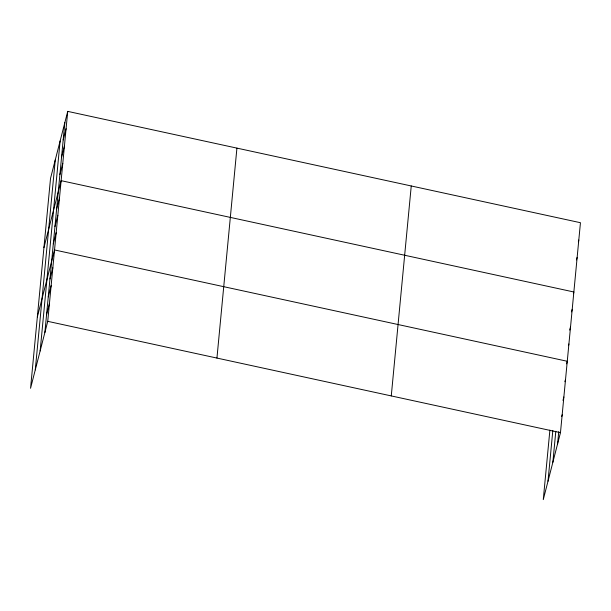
<?xml version="1.0" encoding="UTF-8"?>
<svg xmlns="http://www.w3.org/2000/svg" width="611" height="611" viewBox="0 0 611 611"><rect width="100%" height="100%" fill="white"/><g stroke="black" fill="none" stroke-linecap="round" stroke-linejoin="round"><path stroke-width="0.92" d="M35.27 369.899L55.257 159.952M40.143 350.943L60.122 140.996M44.863 332.552L64.842 122.597M67.729 111.378L50.53 178.343L30.55 388.291L47.742 321.333L67.729 111.378L580.45 222.71L560.47 432.657L543.271 499.622L549.892 430.113M216.943 358.069L236.923 148.122M391.269 395.92L411.249 185.965M547.998 481.224L552.825 430.503M552.863 462.267L555.811 431.274M557.583 443.876L558.752 431.664M63.2 139.919L66.08 128.7M61.551 157.241L64.43 146.021M59.901 174.563L62.78 163.343M43.939 247.631L61.131 180.665L573.859 291.989L573.416 293.715M56.602 209.206L59.481 197.987M54.952 226.528L57.831 215.309M53.302 243.842L56.189 232.623M37.347 316.91L54.539 249.945L567.26 361.269L566.596 363.858M49.957 279.013L52.836 267.794M48.261 296.854L51.141 285.643M46.558 314.703L49.445 303.484M578.357 241.75L578.8 240.024M576.486 259.935L577.151 257.346M571.545 311.9L572.209 309.311M569.673 330.085L570.559 326.633M568.467 345.681L568.91 343.955M564.9 381.707L565.343 379.981M562.975 400.419L563.861 396.967M561.723 416.534L562.166 414.808M47.742 321.333L560.47 432.657"/></g></svg>
